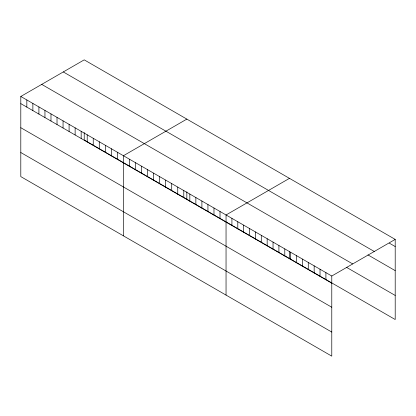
<?xml version="1.0" encoding="UTF-8"?>
<svg xmlns="http://www.w3.org/2000/svg" width="416" height="416" viewBox="0 0 416 416"><rect width="100%" height="100%" fill="white"/><g stroke="black" fill="none" stroke-linecap="round" stroke-linejoin="round"><path stroke-width="0.62" d="M20.8 96.47L331.781 276.016L331.781 356.143L20.8 176.602L20.8 96.47L84.219 59.857L395.2 239.398L395.2 319.53L84.219 139.984L84.219 132.574M186.846 119.106L123.422 155.719L123.422 235.851M289.468 178.355L226.044 214.973L226.044 295.1M331.781 276.016L395.2 239.398M389.324 243.162L395.2 246.553M63.294 71.942L374.27 251.482M367.968 254.909L395.2 270.634M41.73 84.391L352.706 263.931M346.606 267.389L395.2 295.443M20.8 103.626L331.781 283.166M20.8 127.707L331.781 307.247M20.8 152.521L331.781 332.062M325.905 272.626L325.905 279.776M320.029 269.23L320.029 276.385M314.158 265.84L314.158 272.995M308.282 262.449L308.282 269.604M302.411 259.059L302.411 266.209M296.535 255.668L296.535 262.818M290.659 252.278L290.659 259.428M289.468 251.69L289.468 258.482M284.788 248.882L284.788 256.038M278.912 245.492L278.912 252.647M273.036 242.102L273.036 249.252M267.166 238.711L267.166 245.861M261.29 235.321L261.29 242.471M255.419 231.925L255.419 239.08M249.543 228.535L249.543 235.69M243.667 225.144L243.667 232.3M237.796 221.754L237.796 228.904M231.92 218.364L231.92 225.514M220.012 211.484L220.012 218.639M213.975 208L213.975 215.155M207.938 204.516L207.938 211.666M201.9 201.032L201.9 208.182M195.863 197.543L195.863 204.698M189.826 194.059L189.826 201.214M186.846 191.823L186.846 199.233M183.789 190.575L183.789 197.725M177.752 187.091L177.752 194.241M171.714 183.602L171.714 190.757M165.677 180.118L165.677 187.273M159.645 176.634L159.645 183.784M153.608 173.15L153.608 180.3M147.571 169.66L147.571 176.816M141.534 166.176L141.534 173.332M135.496 162.692L135.496 169.842M129.459 159.208L129.459 166.358M117.385 152.235L117.385 159.39M111.348 148.751L111.348 155.906M105.316 145.267L105.316 152.417M99.278 141.783L99.278 148.933M93.241 138.294L93.241 145.449M87.204 134.81L87.204 141.965M81.167 131.326L81.167 138.476M75.13 127.842L75.13 134.992M69.092 124.353L69.092 131.508M63.055 120.869L63.055 128.024M57.018 117.385L57.018 124.535M50.981 113.901L50.981 121.051M44.949 110.412L44.949 117.567M38.912 106.928L38.912 114.083M32.874 103.444L32.874 110.594M26.837 99.96L26.837 107.11"/></g></svg>
